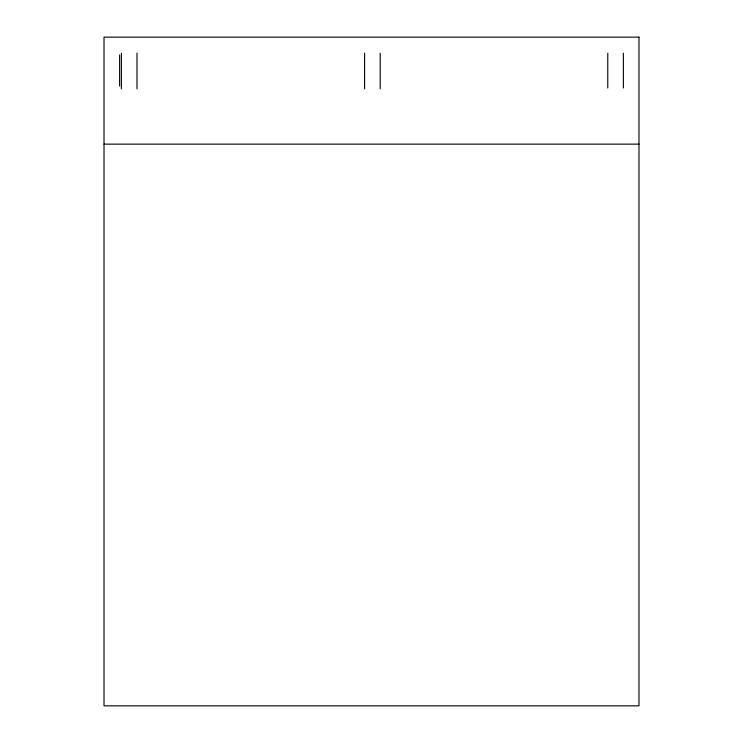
<?xml version="1.0" encoding="UTF-8"?>
<svg xmlns="http://www.w3.org/2000/svg" width="743" height="743" viewBox="0 0 743 743"><rect width="100%" height="100%" fill="white"/><g stroke="black" fill="none" stroke-linecap="round" stroke-linejoin="round"><path stroke-width="1.11" d="M104.02 144.142L638.98 144.142M623.377 53.199L623.377 87.999M607.774 53.199L607.774 87.999M380.193 53.199L380.193 88.854M364.59 53.199L364.59 88.854M137.009 53.199L137.009 88.854M121.406 53.199L121.406 88.854M119.623 54.982L119.623 86.049M638.98 37.15L104.02 37.15L104.02 705.85L638.98 705.85L638.98 37.15"/></g></svg>
